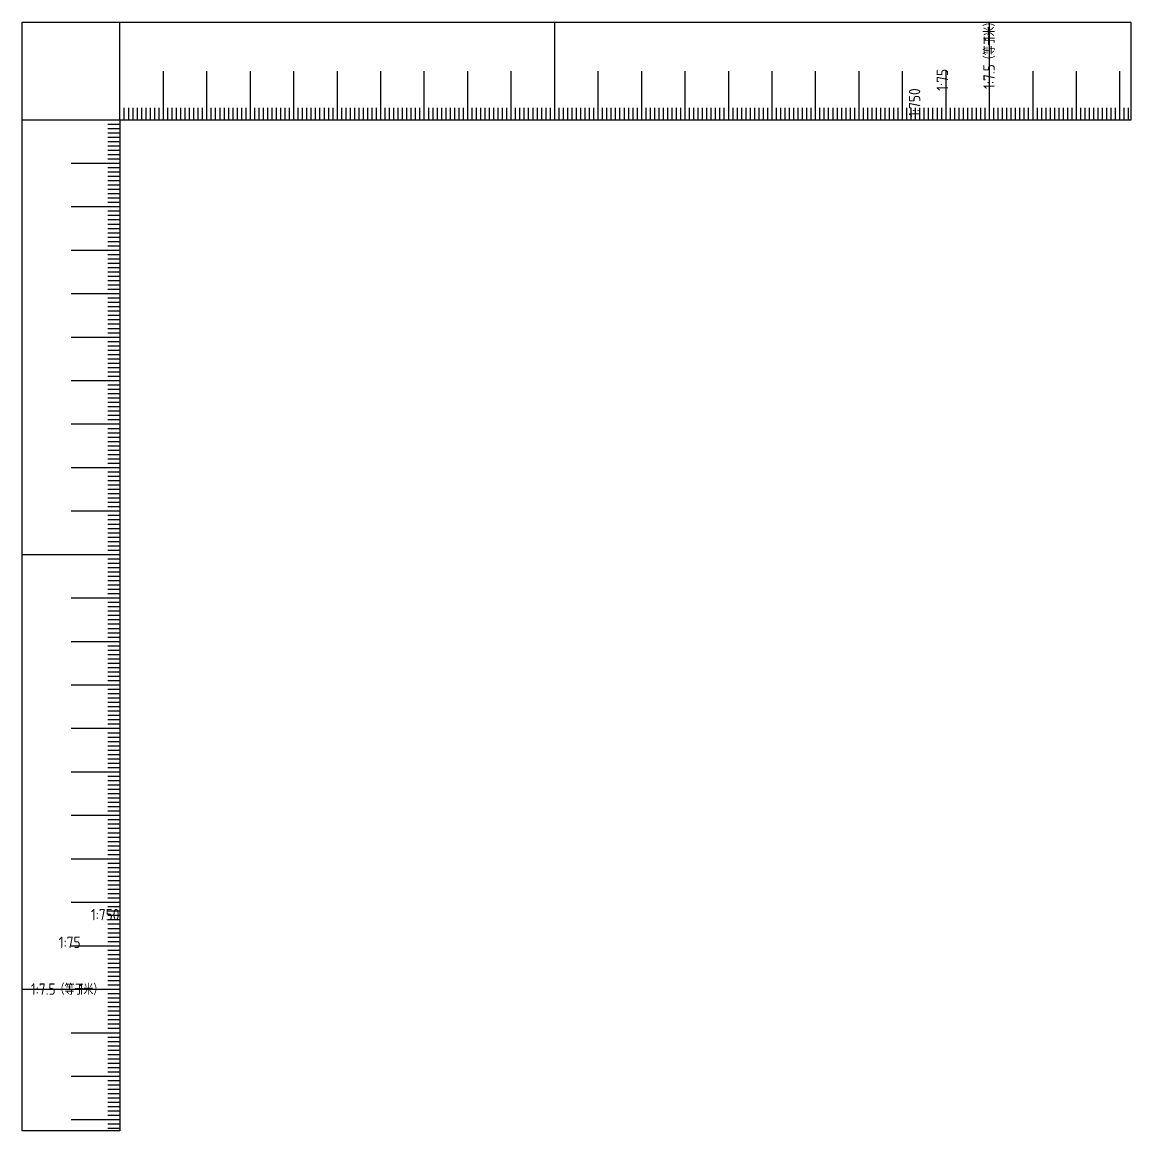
# Model space of a CAD drawing. Header units: millimetres. Extents: x 38046 to 69892, y 8139 to 15731.
# Drawn here: x 40917.7 to 41257.7, y 13550.1 to 13890.1 of the extents above; entities that cross this region are included whole.
import ezdxf

# ---------------------------------------------------------------- set-up
doc = ezdxf.new("R2010")
doc.units = ezdxf.units.MM
doc.header["$LTSCALE"] = 1000
doc.header["$MEASUREMENT"] = 0
doc.layers.get('0').update_dxf_attribs({"color": 3})
for name, color, linetype in [('PUB_TEXT', 3, 'Continuous'), ('图层1', 1, 'Continuous'), ('图层3', 253, 'Continuous')]:
    doc.layers.add(name, color=color, linetype=linetype)
doc.styles.get("Standard").update_dxf_attribs({"font": 'gbenor.shx', "bigfont": 'gbcbig.shx'})

msp = doc.modelspace()

# ---------------------------------------------------------------- linework, layer by layer
for p, q in [((41081.06, 13860.09), (41081.06, 13890.09)), ((41214.4, 13860.09), (41214.4, 13890.09)), ((40947.73, 13726.76), (40917.73, 13726.76)), ((40947.73, 13593.43), (40917.73, 13593.43))]:
    msp.add_line(p, q)
for points in [[(40947.73, 13860.09), (40947.73, 13890.09)], [(41081.06, 13860.09), (41081.06, 13890.09)], [(41214.4, 13860.09), (41214.4, 13890.09)], [(40961.06, 13860.09), (40961.06, 13875.09)], [(40974.4, 13860.09), (40974.4, 13875.09)], [(40987.73, 13860.09), (40987.73, 13875.09)], [(41001.06, 13860.09), (41001.06, 13875.09)], [(41014.4, 13860.09), (41014.4, 13875.09)], [(41027.73, 13860.09), (41027.73, 13875.09)], [(41041.06, 13860.09), (41041.06, 13875.09)], [(41054.4, 13860.09), (41054.4, 13875.09)], [(41067.73, 13860.09), (41067.73, 13875.09)], [(41094.4, 13860.09), (41094.4, 13875.09)], [(41107.73, 13860.09), (41107.73, 13875.09)], [(41121.06, 13860.09), (41121.06, 13875.09)], [(41134.4, 13860.09), (41134.4, 13875.09)], [(41147.73, 13860.09), (41147.73, 13875.09)], [(41161.06, 13860.09), (41161.06, 13875.09)], [(41174.4, 13860.09), (41174.4, 13875.09)], [(41187.73, 13860.09), (41187.73, 13875.09)], [(41201.06, 13860.09), (41201.06, 13875.09)], [(41227.73, 13860.09), (41227.73, 13875.09)], [(41241.06, 13860.09), (41241.06, 13875.09)], [(41254.4, 13860.09), (41254.4, 13875.09)], [(40947.73, 13860.09), (40917.73, 13860.09)], [(40947.73, 13846.76), (40932.73, 13846.76)], [(40947.73, 13833.43), (40932.73, 13833.43)], [(40947.73, 13820.09), (40932.73, 13820.09)], [(40947.73, 13806.76), (40932.73, 13806.76)], [(40947.73, 13793.43), (40932.73, 13793.43)], [(40947.73, 13780.09), (40932.73, 13780.09)], [(40947.73, 13766.76), (40932.73, 13766.76)], [(40947.73, 13753.43), (40932.73, 13753.43)], [(40947.73, 13740.09), (40932.73, 13740.09)], [(40947.73, 13726.76), (40917.73, 13726.76)], [(40947.73, 13713.43), (40932.73, 13713.43)], [(40947.73, 13700.09), (40932.73, 13700.09)], [(40947.73, 13686.76), (40932.73, 13686.76)], [(40947.73, 13673.43), (40932.73, 13673.43)], [(40947.73, 13660.09), (40932.73, 13660.09)], [(40947.73, 13646.76), (40932.73, 13646.76)], [(40947.73, 13633.43), (40932.73, 13633.43)], [(40947.73, 13620.09), (40932.73, 13620.09)], [(40947.73, 13606.76), (40932.73, 13606.76)], [(40947.73, 13593.43), (40917.73, 13593.43)], [(40947.73, 13580.09), (40932.73, 13580.09)], [(40947.73, 13566.76), (40932.73, 13566.76)], [(40947.73, 13553.43), (40932.73, 13553.43)]]:
    msp.add_lwpolyline(points)
at = {"layer": '图层1'}
msp.add_lwpolyline([(40947.73, 13860.09), (40947.73, 13550.09), (40917.73, 13550.09), (40917.73, 13890.09), (41257.73, 13890.09), (41257.73, 13860.09), (40947.73, 13860.09)], dxfattribs=at)
at = {"layer": '图层3'}
for points in [[(40949.06, 13860.09), (40949.06, 13863.84)], [(40950.4, 13860.09), (40950.4, 13863.84)], [(40951.73, 13860.09), (40951.73, 13863.84)], [(40953.06, 13860.09), (40953.06, 13863.84)], [(40954.4, 13860.09), (40954.4, 13863.84)], [(40955.73, 13860.09), (40955.73, 13863.84)], [(40957.06, 13860.09), (40957.06, 13863.84)], [(40958.4, 13860.09), (40958.4, 13863.84)], [(40959.73, 13860.09), (40959.73, 13863.84)], [(40962.4, 13860.09), (40962.4, 13863.84)], [(40963.73, 13860.09), (40963.73, 13863.84)], [(40965.06, 13860.09), (40965.06, 13863.84)], [(40966.4, 13860.09), (40966.4, 13863.84)], [(40967.73, 13860.09), (40967.73, 13863.84)], [(40969.06, 13860.09), (40969.06, 13863.84)], [(40970.4, 13860.09), (40970.4, 13863.84)], [(40971.73, 13860.09), (40971.73, 13863.84)], [(40973.06, 13860.09), (40973.06, 13863.84)], [(40975.73, 13860.09), (40975.73, 13863.84)], [(40977.06, 13860.09), (40977.06, 13863.84)], [(40978.4, 13860.09), (40978.4, 13863.84)], [(40979.73, 13860.09), (40979.73, 13863.84)], [(40981.06, 13860.09), (40981.06, 13863.84)], [(40982.4, 13860.09), (40982.4, 13863.84)], [(40983.73, 13860.09), (40983.73, 13863.84)], [(40985.06, 13860.09), (40985.06, 13863.84)], [(40986.4, 13860.09), (40986.4, 13863.84)], [(40989.06, 13860.09), (40989.06, 13863.84)], [(40990.4, 13860.09), (40990.4, 13863.84)], [(40991.73, 13860.09), (40991.73, 13863.84)], [(40993.06, 13860.09), (40993.06, 13863.84)], [(40994.4, 13860.09), (40994.4, 13863.84)], [(40995.73, 13860.09), (40995.73, 13863.84)], [(40997.06, 13860.09), (40997.06, 13863.84)], [(40998.4, 13860.09), (40998.4, 13863.84)], [(40999.73, 13860.09), (40999.73, 13863.84)], [(41002.4, 13860.09), (41002.4, 13863.84)], [(41003.73, 13860.09), (41003.73, 13863.84)], [(41005.06, 13860.09), (41005.06, 13863.84)], [(41006.4, 13860.09), (41006.4, 13863.84)], [(41007.73, 13860.09), (41007.73, 13863.84)], [(41009.06, 13860.09), (41009.06, 13863.84)], [(41010.4, 13860.09), (41010.4, 13863.84)], [(41011.73, 13860.09), (41011.73, 13863.84)], [(41013.06, 13860.09), (41013.06, 13863.84)], [(41015.73, 13860.09), (41015.73, 13863.84)], [(41017.06, 13860.09), (41017.06, 13863.84)], [(41018.4, 13860.09), (41018.4, 13863.84)], [(41019.73, 13860.09), (41019.73, 13863.84)], [(41021.06, 13860.09), (41021.06, 13863.84)], [(41022.4, 13860.09), (41022.4, 13863.84)], [(41023.73, 13860.09), (41023.73, 13863.84)], [(41025.06, 13860.09), (41025.06, 13863.84)], [(41026.4, 13860.09), (41026.4, 13863.84)], [(41029.06, 13860.09), (41029.06, 13863.84)], [(41030.4, 13860.09), (41030.4, 13863.84)], [(41031.73, 13860.09), (41031.73, 13863.84)], [(41033.06, 13860.09), (41033.06, 13863.84)], [(41034.4, 13860.09), (41034.4, 13863.84)], [(41035.73, 13860.09), (41035.73, 13863.84)], [(41037.06, 13860.09), (41037.06, 13863.84)], [(41038.4, 13860.09), (41038.4, 13863.84)], [(41039.73, 13860.09), (41039.73, 13863.84)], [(41042.4, 13860.09), (41042.4, 13863.84)], [(41043.73, 13860.09), (41043.73, 13863.84)], [(41045.06, 13860.09), (41045.06, 13863.84)], [(41046.4, 13860.09), (41046.4, 13863.84)], [(41047.73, 13860.09), (41047.73, 13863.84)], [(41049.06, 13860.09), (41049.06, 13863.84)], [(41050.4, 13860.09), (41050.4, 13863.84)], [(41051.73, 13860.09), (41051.73, 13863.84)], [(41053.06, 13860.09), (41053.06, 13863.84)], [(41055.73, 13860.09), (41055.73, 13863.84)], [(41057.06, 13860.09), (41057.06, 13863.84)], [(41058.4, 13860.09), (41058.4, 13863.84)], [(41059.73, 13860.09), (41059.73, 13863.84)], [(41061.06, 13860.09), (41061.06, 13863.84)], [(41062.4, 13860.09), (41062.4, 13863.84)], [(41063.73, 13860.09), (41063.73, 13863.84)], [(41065.06, 13860.09), (41065.06, 13863.84)], [(41066.4, 13860.09), (41066.4, 13863.84)], [(41069.06, 13860.09), (41069.06, 13863.84)], [(41070.4, 13860.09), (41070.4, 13863.84)], [(41071.73, 13860.09), (41071.73, 13863.84)], [(41073.06, 13860.09), (41073.06, 13863.84)], [(41074.4, 13860.09), (41074.4, 13863.84)], [(41075.73, 13860.09), (41075.73, 13863.84)], [(41077.06, 13860.09), (41077.06, 13863.84)], [(41078.4, 13860.09), (41078.4, 13863.84)], [(41079.73, 13860.09), (41079.73, 13863.84)], [(41082.4, 13860.09), (41082.4, 13863.84)], [(41083.73, 13860.09), (41083.73, 13863.84)], [(41085.06, 13860.09), (41085.06, 13863.84)], [(41086.4, 13860.09), (41086.4, 13863.84)], [(41087.73, 13860.09), (41087.73, 13863.84)], [(41089.06, 13860.09), (41089.06, 13863.84)], [(41090.4, 13860.09), (41090.4, 13863.84)], [(41091.73, 13860.09), (41091.73, 13863.84)], [(41093.06, 13860.09), (41093.06, 13863.84)], [(41095.73, 13860.09), (41095.73, 13863.84)], [(41097.06, 13860.09), (41097.06, 13863.84)], [(41098.4, 13860.09), (41098.4, 13863.84)], [(41099.73, 13860.09), (41099.73, 13863.84)], [(41101.06, 13860.09), (41101.06, 13863.84)], [(41102.4, 13860.09), (41102.4, 13863.84)], [(41103.73, 13860.09), (41103.73, 13863.84)], [(41105.06, 13860.09), (41105.06, 13863.84)], [(41106.4, 13860.09), (41106.4, 13863.84)], [(41109.06, 13860.09), (41109.06, 13863.84)], [(41110.4, 13860.09), (41110.4, 13863.84)], [(41111.73, 13860.09), (41111.73, 13863.84)], [(41113.06, 13860.09), (41113.06, 13863.84)], [(41114.4, 13860.09), (41114.4, 13863.84)], [(41115.73, 13860.09), (41115.73, 13863.84)], [(41117.06, 13860.09), (41117.06, 13863.84)], [(41118.4, 13860.09), (41118.4, 13863.84)], [(41119.73, 13860.09), (41119.73, 13863.84)], [(41122.4, 13860.09), (41122.4, 13863.84)], [(41123.73, 13860.09), (41123.73, 13863.84)], [(41125.06, 13860.09), (41125.06, 13863.84)], [(41126.4, 13860.09), (41126.4, 13863.84)], [(41127.73, 13860.09), (41127.73, 13863.84)], [(41129.06, 13860.09), (41129.06, 13863.84)], [(41130.4, 13860.09), (41130.4, 13863.84)], [(41131.73, 13860.09), (41131.73, 13863.84)], [(41133.06, 13860.09), (41133.06, 13863.84)], [(41135.73, 13860.09), (41135.73, 13863.84)], [(41137.06, 13860.09), (41137.06, 13863.84)], [(41138.4, 13860.09), (41138.4, 13863.84)], [(41139.73, 13860.09), (41139.73, 13863.84)], [(41141.06, 13860.09), (41141.06, 13863.84)], [(41142.4, 13860.09), (41142.4, 13863.84)], [(41143.73, 13860.09), (41143.73, 13863.84)], [(41145.06, 13860.09), (41145.06, 13863.84)], [(41146.4, 13860.09), (41146.4, 13863.84)], [(41149.06, 13860.09), (41149.06, 13863.84)], [(41150.4, 13860.09), (41150.4, 13863.84)], [(41151.73, 13860.09), (41151.73, 13863.84)], [(41153.06, 13860.09), (41153.06, 13863.84)], [(41154.4, 13860.09), (41154.4, 13863.84)], [(41155.73, 13860.09), (41155.73, 13863.84)], [(41157.06, 13860.09), (41157.06, 13863.84)], [(41158.4, 13860.09), (41158.4, 13863.84)], [(41159.73, 13860.09), (41159.73, 13863.84)], [(41162.4, 13860.09), (41162.4, 13863.84)], [(41163.73, 13860.09), (41163.73, 13863.84)], [(41165.06, 13860.09), (41165.06, 13863.84)], [(41166.4, 13860.09), (41166.4, 13863.84)], [(41167.73, 13860.09), (41167.73, 13863.84)], [(41169.06, 13860.09), (41169.06, 13863.84)], [(41170.4, 13860.09), (41170.4, 13863.84)], [(41171.73, 13860.09), (41171.73, 13863.84)], [(41173.06, 13860.09), (41173.06, 13863.84)], [(41175.73, 13860.09), (41175.73, 13863.84)], [(41177.06, 13860.09), (41177.06, 13863.84)], [(41178.4, 13860.09), (41178.4, 13863.84)], [(41179.73, 13860.09), (41179.73, 13863.84)], [(41181.06, 13860.09), (41181.06, 13863.84)], [(41182.4, 13860.09), (41182.4, 13863.84)], [(41183.73, 13860.09), (41183.73, 13863.84)], [(41185.06, 13860.09), (41185.06, 13863.84)], [(41186.4, 13860.09), (41186.4, 13863.84)], [(41189.06, 13860.09), (41189.06, 13863.84)], [(41190.4, 13860.09), (41190.4, 13863.84)], [(41191.73, 13860.09), (41191.73, 13863.84)], [(41193.06, 13860.09), (41193.06, 13863.84)], [(41194.4, 13860.09), (41194.4, 13863.84)], [(41195.73, 13860.09), (41195.73, 13863.84)], [(41197.06, 13860.09), (41197.06, 13863.84)], [(41198.4, 13860.09), (41198.4, 13863.84)], [(41199.73, 13860.09), (41199.73, 13863.84)], [(41202.4, 13860.09), (41202.4, 13863.84)], [(41203.73, 13860.09), (41203.73, 13863.84)], [(41205.06, 13860.09), (41205.06, 13863.84)], [(41206.4, 13860.09), (41206.4, 13863.84)], [(41207.73, 13860.09), (41207.73, 13863.84)], [(41209.06, 13860.09), (41209.06, 13863.84)], [(41210.4, 13860.09), (41210.4, 13863.84)], [(41211.73, 13860.09), (41211.73, 13863.84)], [(41213.06, 13860.09), (41213.06, 13863.84)], [(41215.73, 13860.09), (41215.73, 13863.84)], [(41217.06, 13860.09), (41217.06, 13863.84)], [(41218.4, 13860.09), (41218.4, 13863.84)], [(41219.73, 13860.09), (41219.73, 13863.84)], [(41221.06, 13860.09), (41221.06, 13863.84)], [(41222.4, 13860.09), (41222.4, 13863.84)], [(41223.73, 13860.09), (41223.73, 13863.84)], [(41225.06, 13860.09), (41225.06, 13863.84)], [(41226.4, 13860.09), (41226.4, 13863.84)], [(41229.06, 13860.09), (41229.06, 13863.84)], [(41230.4, 13860.09), (41230.4, 13863.84)], [(41231.73, 13860.09), (41231.73, 13863.84)], [(41233.06, 13860.09), (41233.06, 13863.84)], [(41234.4, 13860.09), (41234.4, 13863.84)], [(41235.73, 13860.09), (41235.73, 13863.84)], [(41237.06, 13860.09), (41237.06, 13863.84)], [(41238.4, 13860.09), (41238.4, 13863.84)], [(41239.73, 13860.09), (41239.73, 13863.84)], [(41242.4, 13860.09), (41242.4, 13863.84)], [(41243.73, 13860.09), (41243.73, 13863.84)], [(41245.06, 13860.09), (41245.06, 13863.84)], [(41246.4, 13860.09), (41246.4, 13863.84)], [(41247.73, 13860.09), (41247.73, 13863.84)], [(41249.06, 13860.09), (41249.06, 13863.84)], [(41250.4, 13860.09), (41250.4, 13863.84)], [(41251.73, 13860.09), (41251.73, 13863.84)], [(41253.06, 13860.09), (41253.06, 13863.84)], [(41255.73, 13860.09), (41255.73, 13863.84)], [(41257.06, 13860.09), (41257.06, 13863.84)], [(40947.73, 13858.76), (40943.98, 13858.76)], [(40947.73, 13857.43), (40943.98, 13857.43)], [(40947.73, 13856.09), (40943.98, 13856.09)], [(40947.73, 13854.76), (40943.98, 13854.76)], [(40947.73, 13853.43), (40943.98, 13853.43)], [(40947.73, 13852.09), (40943.98, 13852.09)], [(40947.73, 13850.76), (40943.98, 13850.76)], [(40947.73, 13849.43), (40943.98, 13849.43)], [(40947.73, 13848.09), (40943.98, 13848.09)], [(40947.73, 13845.43), (40943.98, 13845.43)], [(40947.73, 13844.09), (40943.98, 13844.09)], [(40947.73, 13842.76), (40943.98, 13842.76)], [(40947.73, 13841.43), (40943.98, 13841.43)], [(40947.73, 13840.09), (40943.98, 13840.09)], [(40947.73, 13838.76), (40943.98, 13838.76)], [(40947.73, 13837.43), (40943.98, 13837.43)], [(40947.73, 13836.09), (40943.98, 13836.09)], [(40947.73, 13834.76), (40943.98, 13834.76)], [(40947.73, 13832.09), (40943.98, 13832.09)], [(40947.73, 13830.76), (40943.98, 13830.76)], [(40947.73, 13829.43), (40943.98, 13829.43)], [(40947.73, 13828.09), (40943.98, 13828.09)], [(40947.73, 13826.76), (40943.98, 13826.76)], [(40947.73, 13825.43), (40943.98, 13825.43)], [(40947.73, 13824.09), (40943.98, 13824.09)], [(40947.73, 13822.76), (40943.98, 13822.76)], [(40947.73, 13821.43), (40943.98, 13821.43)], [(40947.73, 13818.76), (40943.98, 13818.76)], [(40947.73, 13817.43), (40943.98, 13817.43)], [(40947.73, 13816.09), (40943.98, 13816.09)], [(40947.73, 13814.76), (40943.98, 13814.76)], [(40947.73, 13813.43), (40943.98, 13813.43)], [(40947.73, 13812.09), (40943.98, 13812.09)], [(40947.73, 13810.76), (40943.98, 13810.76)], [(40947.73, 13809.43), (40943.98, 13809.43)], [(40947.73, 13808.09), (40943.98, 13808.09)], [(40947.73, 13805.43), (40943.98, 13805.43)], [(40947.73, 13804.09), (40943.98, 13804.09)], [(40947.73, 13802.76), (40943.98, 13802.76)], [(40947.73, 13801.43), (40943.98, 13801.43)], [(40947.73, 13800.09), (40943.98, 13800.09)], [(40947.73, 13798.76), (40943.98, 13798.76)], [(40947.73, 13797.43), (40943.98, 13797.43)], [(40947.73, 13796.09), (40943.98, 13796.09)], [(40947.73, 13794.76), (40943.98, 13794.76)], [(40947.73, 13792.09), (40943.98, 13792.09)], [(40947.73, 13790.76), (40943.98, 13790.76)], [(40947.73, 13789.43), (40943.98, 13789.43)], [(40947.73, 13788.09), (40943.98, 13788.09)], [(40947.73, 13786.76), (40943.98, 13786.76)], [(40947.73, 13785.43), (40943.98, 13785.43)], [(40947.73, 13784.09), (40943.98, 13784.09)], [(40947.73, 13782.76), (40943.98, 13782.76)], [(40947.73, 13781.43), (40943.98, 13781.43)], [(40947.73, 13778.76), (40943.98, 13778.76)], [(40947.73, 13777.43), (40943.98, 13777.43)], [(40947.73, 13776.09), (40943.98, 13776.09)], [(40947.73, 13774.76), (40943.98, 13774.76)], [(40947.73, 13773.43), (40943.98, 13773.43)], [(40947.73, 13772.09), (40943.98, 13772.09)], [(40947.73, 13770.76), (40943.98, 13770.76)], [(40947.73, 13769.43), (40943.98, 13769.43)], [(40947.73, 13768.09), (40943.98, 13768.09)], [(40947.73, 13765.43), (40943.98, 13765.43)], [(40947.73, 13764.09), (40943.98, 13764.09)], [(40947.73, 13762.76), (40943.98, 13762.76)], [(40947.73, 13761.43), (40943.98, 13761.43)], [(40947.73, 13760.09), (40943.98, 13760.09)], [(40947.73, 13758.76), (40943.98, 13758.76)], [(40947.73, 13757.43), (40943.98, 13757.43)], [(40947.73, 13756.09), (40943.98, 13756.09)], [(40947.73, 13754.76), (40943.98, 13754.76)], [(40947.73, 13752.09), (40943.98, 13752.09)], [(40947.73, 13750.76), (40943.98, 13750.76)], [(40947.73, 13749.43), (40943.98, 13749.43)], [(40947.73, 13748.09), (40943.98, 13748.09)], [(40947.73, 13746.76), (40943.98, 13746.76)], [(40947.73, 13745.43), (40943.98, 13745.43)], [(40947.73, 13744.09), (40943.98, 13744.09)], [(40947.73, 13742.76), (40943.98, 13742.76)], [(40947.73, 13741.43), (40943.98, 13741.43)], [(40947.73, 13738.76), (40943.98, 13738.76)], [(40947.73, 13737.43), (40943.98, 13737.43)], [(40947.73, 13736.09), (40943.98, 13736.09)], [(40947.73, 13734.76), (40943.98, 13734.76)], [(40947.73, 13733.43), (40943.98, 13733.43)], [(40947.73, 13732.09), (40943.98, 13732.09)], [(40947.73, 13730.76), (40943.98, 13730.76)], [(40947.73, 13729.43), (40943.98, 13729.43)], [(40947.73, 13728.09), (40943.98, 13728.09)], [(40947.73, 13725.43), (40943.98, 13725.43)], [(40947.73, 13724.09), (40943.98, 13724.09)], [(40947.73, 13722.76), (40943.98, 13722.76)], [(40947.73, 13721.43), (40943.98, 13721.43)], [(40947.73, 13720.09), (40943.98, 13720.09)], [(40947.73, 13718.76), (40943.98, 13718.76)], [(40947.73, 13717.43), (40943.98, 13717.43)], [(40947.73, 13716.09), (40943.98, 13716.09)], [(40947.73, 13714.76), (40943.98, 13714.76)], [(40947.73, 13712.09), (40943.98, 13712.09)], [(40947.73, 13710.76), (40943.98, 13710.76)], [(40947.73, 13709.43), (40943.98, 13709.43)], [(40947.73, 13708.09), (40943.98, 13708.09)], [(40947.73, 13706.76), (40943.98, 13706.76)], [(40947.73, 13705.43), (40943.98, 13705.43)], [(40947.73, 13704.09), (40943.98, 13704.09)], [(40947.73, 13702.76), (40943.98, 13702.76)], [(40947.73, 13701.43), (40943.98, 13701.43)], [(40947.73, 13698.76), (40943.98, 13698.76)], [(40947.73, 13697.43), (40943.98, 13697.43)], [(40947.73, 13696.09), (40943.98, 13696.09)], [(40947.73, 13694.76), (40943.98, 13694.76)], [(40947.73, 13693.43), (40943.98, 13693.43)], [(40947.73, 13692.09), (40943.98, 13692.09)], [(40947.73, 13690.76), (40943.98, 13690.76)], [(40947.73, 13689.43), (40943.98, 13689.43)], [(40947.73, 13688.09), (40943.98, 13688.09)], [(40947.73, 13685.43), (40943.98, 13685.43)], [(40947.73, 13684.09), (40943.98, 13684.09)], [(40947.73, 13682.76), (40943.98, 13682.76)], [(40947.73, 13681.43), (40943.98, 13681.43)], [(40947.73, 13680.09), (40943.98, 13680.09)], [(40947.73, 13678.76), (40943.98, 13678.76)], [(40947.73, 13677.43), (40943.98, 13677.43)], [(40947.73, 13676.09), (40943.98, 13676.09)], [(40947.73, 13674.76), (40943.98, 13674.76)], [(40947.73, 13672.09), (40943.98, 13672.09)], [(40947.73, 13670.76), (40943.98, 13670.76)], [(40947.73, 13669.43), (40943.98, 13669.43)], [(40947.73, 13668.09), (40943.98, 13668.09)], [(40947.73, 13666.76), (40943.98, 13666.76)], [(40947.73, 13665.43), (40943.98, 13665.43)], [(40947.73, 13664.09), (40943.98, 13664.09)], [(40947.73, 13662.76), (40943.98, 13662.76)], [(40947.73, 13661.43), (40943.98, 13661.43)], [(40947.73, 13658.76), (40943.98, 13658.76)], [(40947.73, 13657.43), (40943.98, 13657.43)], [(40947.73, 13656.09), (40943.98, 13656.09)], [(40947.73, 13654.76), (40943.98, 13654.76)], [(40947.73, 13653.43), (40943.98, 13653.43)], [(40947.73, 13652.09), (40943.98, 13652.09)], [(40947.73, 13650.76), (40943.98, 13650.76)], [(40947.73, 13649.43), (40943.98, 13649.43)], [(40947.73, 13648.09), (40943.98, 13648.09)], [(40947.73, 13645.43), (40943.98, 13645.43)], [(40947.73, 13644.09), (40943.98, 13644.09)], [(40947.73, 13642.76), (40943.98, 13642.76)], [(40947.73, 13641.43), (40943.98, 13641.43)], [(40947.73, 13640.09), (40943.98, 13640.09)], [(40947.73, 13638.76), (40943.98, 13638.76)], [(40947.73, 13637.43), (40943.98, 13637.43)], [(40947.73, 13636.09), (40943.98, 13636.09)], [(40947.73, 13634.76), (40943.98, 13634.76)], [(40947.73, 13632.09), (40943.98, 13632.09)], [(40947.73, 13630.76), (40943.98, 13630.76)], [(40947.73, 13629.43), (40943.98, 13629.43)], [(40947.73, 13628.09), (40943.98, 13628.09)], [(40947.73, 13626.76), (40943.98, 13626.76)], [(40947.73, 13625.43), (40943.98, 13625.43)], [(40947.73, 13624.09), (40943.98, 13624.09)], [(40947.73, 13622.76), (40943.98, 13622.76)], [(40947.73, 13621.43), (40943.98, 13621.43)], [(40947.73, 13618.76), (40943.98, 13618.76)], [(40947.73, 13617.43), (40943.98, 13617.43)], [(40947.73, 13616.09), (40943.98, 13616.09)], [(40947.73, 13614.76), (40943.98, 13614.76)], [(40947.73, 13613.43), (40943.98, 13613.43)], [(40947.73, 13612.09), (40943.98, 13612.09)], [(40947.73, 13610.76), (40943.98, 13610.76)], [(40947.73, 13609.43), (40943.98, 13609.43)], [(40947.73, 13608.09), (40943.98, 13608.09)], [(40947.73, 13605.43), (40943.98, 13605.43)], [(40947.73, 13604.09), (40943.98, 13604.09)], [(40947.73, 13602.76), (40943.98, 13602.76)], [(40947.73, 13601.43), (40943.98, 13601.43)], [(40947.73, 13600.09), (40943.98, 13600.09)], [(40947.73, 13598.76), (40943.98, 13598.76)], [(40947.73, 13597.43), (40943.98, 13597.43)], [(40947.73, 13596.09), (40943.98, 13596.09)], [(40947.73, 13594.76), (40943.98, 13594.76)], [(40947.73, 13592.09), (40943.98, 13592.09)], [(40947.73, 13590.76), (40943.98, 13590.76)], [(40947.73, 13589.43), (40943.98, 13589.43)], [(40947.73, 13588.09), (40943.98, 13588.09)], [(40947.73, 13586.76), (40943.98, 13586.76)], [(40947.73, 13585.43), (40943.98, 13585.43)], [(40947.73, 13584.09), (40943.98, 13584.09)], [(40947.73, 13582.76), (40943.98, 13582.76)], [(40947.73, 13581.43), (40943.98, 13581.43)], [(40947.73, 13578.76), (40943.98, 13578.76)], [(40947.73, 13577.43), (40943.98, 13577.43)], [(40947.73, 13576.09), (40943.98, 13576.09)], [(40947.73, 13574.76), (40943.98, 13574.76)], [(40947.73, 13573.43), (40943.98, 13573.43)], [(40947.73, 13572.09), (40943.98, 13572.09)], [(40947.73, 13570.76), (40943.98, 13570.76)], [(40947.73, 13569.43), (40943.98, 13569.43)], [(40947.73, 13568.09), (40943.98, 13568.09)], [(40947.73, 13565.43), (40943.98, 13565.43)], [(40947.73, 13564.09), (40943.98, 13564.09)], [(40947.73, 13562.76), (40943.98, 13562.76)], [(40947.73, 13561.43), (40943.98, 13561.43)], [(40947.73, 13560.09), (40943.98, 13560.09)], [(40947.73, 13558.76), (40943.98, 13558.76)], [(40947.73, 13557.43), (40943.98, 13557.43)], [(40947.73, 13556.09), (40943.98, 13556.09)], [(40947.73, 13554.76), (40943.98, 13554.76)], [(40947.73, 13552.09), (40943.98, 13552.09)], [(40947.73, 13550.76), (40943.98, 13550.76)]]:
    msp.add_lwpolyline(points, dxfattribs=at)

# ---------------------------------------------------------------- texts
at = {"layer": 'PUB_TEXT'}
for s, height, p in [('米）', 3.376, (41216.02, 13885.73)), ('（等于', 3.376, (41216.02, 13876.9)), ('1', 3.5, (41216.02, 13884.27)), ('1:75', 3.5, (41201.67, 13869.05)), ('1:7.5', 3.5, (41216.02, 13869.6)), ('1:750', 3.5, (41193.15, 13861.03))]:
    msp.add_text(s, height=height, rotation=90, dxfattribs=at).set_placement(p)
for s, height, p in [('1:750', 3.5, (40938.79, 13614.67)), ('1:75', 3.5, (40928.94, 13606.16)), ('1:7.5', 3.5, (40920.38, 13591.8)), ('（等于', 3.376, (40927.68, 13591.8)), ('1', 3.5, (40935.05, 13591.8)), ('米）', 3.376, (40936.51, 13591.8))]:
    msp.add_text(s, height=height, dxfattribs=at).set_placement(p)

doc.saveas('drawing.dxf')
